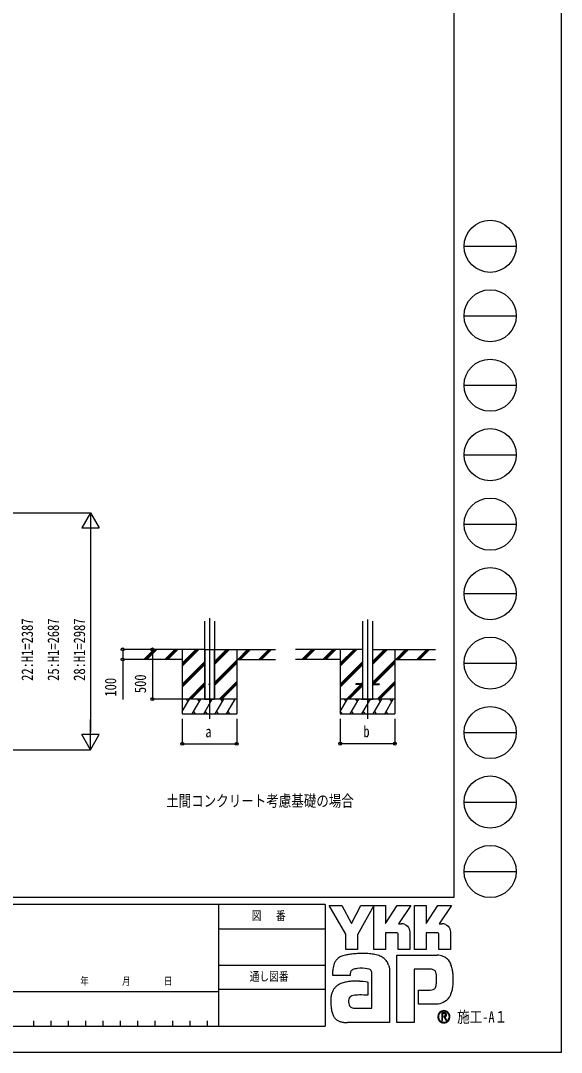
# Model space of a CAD drawing. Units: millimetres, scale not verified. Extents: x -14718 to 14718, y -10396 to 10396.
# Drawn here: x 9269 to 14718, y -10396 to 0 of the extents above; entities that cross this region are included whole.
import ezdxf
from ezdxf.enums import TextEntityAlignment as Align

# ---------------------------------------------------------------- set-up
doc = ezdxf.new("R2010")
doc.units = ezdxf.units.MM
doc.header["$LTSCALE"] = 50
for name, color, linetype in [('0-2_USER1', 3, 'Continuous'), ('0-3_YKK_12', 2, 'Continuous'), ('0-4_YKK_A1', 4, 'Continuous'), ('0-5_YKK_D', 6, 'Continuous'), ('0-6_YKK_ZWAK', 7, 'Continuous')]:
    doc.layers.add(name, color=color, linetype=linetype)
doc.styles.add('ＭＳ ゴシック', font='')
doc.styles.get('ＭＳ ゴシック').set_extended_font_data('MS Gothic')

msp = doc.modelspace()

# ---------------------------------------------------------------- linework, layer by layer
at = {"layer": '0-3_YKK_12'}
for p, q in [((11171.95, -6022.45), (11171.95, -7036.3)), ((12764.36, -6033.1), (12764.36, -7036.3))]:
    msp.add_line(p, q, dxfattribs=at)
at = {"layer": '0-4_YKK_A1'}
for p, q in [((11121.95, -6051.95), (11121.95, -6836.3)), ((11221.95, -6051.95), (11221.95, -6836.3)), ((11221.95, -6051.95), (11221.95, -6836.3)), ((12713.96, -6050.95), (12713.96, -6336.3)), ((12714.36, -6050.95), (12714.36, -6836.3)), ((12814.36, -6050.95), (12814.36, -6836.3)), ((12815.96, -6050.95), (12815.96, -6336.3)), ((11121.95, -6336.3), (10446, -6336.3)), ((10512.69, -6434.9), (10611.28, -6336.3)), ((10525.42, -6436.3), (10625.43, -6336.3)), ((10539.57, -6436.3), (10639.57, -6336.3)), ((10724.82, -6434.9), (10823.42, -6336.3)), ((10737.56, -6436.3), (10837.56, -6336.3)), ((10751.7, -6436.3), (10851.7, -6336.3)), ((10896.95, -6336.3), (10896.95, -6986.3)), ((10896.95, -6503.18), (11063.83, -6336.3)), ((10896.95, -6489.04), (11049.69, -6336.3)), ((10896.95, -6474.9), (11035.55, -6336.3)), ((11121.95, -6336.3), (11221.95, -6336.3)), ((11124.45, -6336.3), (11124.45, -6836.3)), ((11125.95, -6336.3), (11125.95, -6836.3)), ((11217.95, -6336.3), (11217.95, -6836.3)), ((11219.45, -6336.3), (11219.45, -6836.3)), ((11221.95, -6486.55), (11372.2, -6336.3)), ((11221.95, -6472.41), (11358.06, -6336.3)), ((11221.95, -6458.26), (11343.91, -6336.3)), ((11221.95, -6336.3), (11837.57, -6336.3)), ((11446.95, -6336.3), (11446.95, -6986.3)), ((11456.05, -6436.3), (11556.05, -6336.3)), ((11470.19, -6436.3), (11570.19, -6336.3)), ((11484.33, -6436.3), (11584.33, -6336.3)), ((11668.18, -6436.3), (11768.18, -6336.3)), ((11682.32, -6436.3), (11782.32, -6336.3)), ((11696.46, -6436.3), (11796.46, -6336.3)), ((12713.55, -6336.3), (12038.41, -6336.3)), ((12105.1, -6434.9), (12203.7, -6336.3)), ((12117.84, -6436.3), (12217.84, -6336.3)), ((12131.98, -6436.3), (12231.98, -6336.3)), ((12317.23, -6434.9), (12415.83, -6336.3)), ((12329.97, -6436.3), (12429.97, -6336.3)), ((12344.11, -6436.3), (12444.11, -6336.3)), ((12489.36, -6336.3), (12489.36, -6986.3)), ((12489.36, -6503.18), (12656.25, -6336.3)), ((12489.36, -6489.04), (12642.1, -6336.3)), ((12489.36, -6474.9), (12627.96, -6336.3)), ((12713.06, -6336.3), (12713.66, -6336.3)), ((12814.36, -6486.55), (12964.61, -6336.3)), ((12814.36, -6472.41), (12950.47, -6336.3)), ((12814.36, -6458.26), (12936.33, -6336.3)), ((12814.36, -6336.3), (12814.46, -6336.3)), ((12814.46, -6336.3), (12814.76, -6336.3)), ((12815.17, -6336.3), (13447.57, -6336.3)), ((12815.66, -6336.3), (12815.96, -6336.3)), ((13039.36, -6336.3), (13039.36, -6986.3)), ((13048.46, -6436.3), (13148.46, -6336.3)), ((13062.6, -6436.3), (13162.6, -6336.3)), ((13076.74, -6436.3), (13176.75, -6336.3)), ((13260.59, -6436.3), (13360.59, -6336.3)), ((13274.73, -6436.3), (13374.74, -6336.3)), ((13288.88, -6436.3), (13388.88, -6336.3)), ((10896.95, -6436.3), (10446, -6436.3)), ((11221.95, -6670.39), (11446.95, -6445.4)), ((11446.95, -6436.3), (11837.57, -6436.3)), ((12489.36, -6436.3), (12038.41, -6436.3)), ((12814.36, -6670.39), (13039.36, -6445.4)), ((13039.36, -6436.3), (13447.57, -6436.3)), ((10896.95, -6687.03), (11121.95, -6462.03)), ((10896.95, -6701.17), (11121.95, -6476.17)), ((10896.95, -6715.31), (11121.95, -6490.31)), ((11221.95, -6684.54), (11446.95, -6459.54)), ((11221.95, -6698.68), (11446.95, -6473.68)), ((12489.36, -6687.03), (12714.36, -6462.03)), ((12489.36, -6701.17), (12714.36, -6476.17)), ((12489.36, -6715.31), (12714.36, -6490.31)), ((12817.1, -6681.8), (13039.36, -6459.54)), ((12831.24, -6681.8), (13039.36, -6473.68)), ((10959.81, -6836.3), (11121.95, -6674.16)), ((10973.95, -6836.3), (11121.95, -6688.3)), ((10988.09, -6836.3), (11121.95, -6702.44)), ((11268.17, -6836.3), (11446.95, -6657.53)), ((11282.32, -6836.3), (11446.95, -6671.67)), ((11296.46, -6836.3), (11446.95, -6685.81)), ((12552.22, -6836.3), (12697.72, -6690.8)), ((12566.36, -6836.3), (12711.87, -6690.8)), ((12580.51, -6836.3), (12714.36, -6702.44)), ((12714.36, -6681.8), (12646.86, -6681.8)), ((12646.86, -6681.8), (12646.86, -6690.8)), ((12714.36, -6690.8), (12646.86, -6690.8)), ((12706.72, -6681.8), (12714.36, -6674.16)), ((12706.72, -6681.8), (12714.36, -6674.16)), ((12814.36, -6681.8), (12881.86, -6681.8)), ((12814.36, -6698.68), (12822.24, -6690.8)), ((12814.36, -6698.68), (12822.24, -6690.8)), ((12814.36, -6690.8), (12881.86, -6690.8)), ((12860.59, -6836.3), (13039.36, -6657.53)), ((12874.73, -6836.3), (13039.36, -6671.67)), ((12881.86, -6681.8), (12881.86, -6690.8)), ((12888.87, -6836.3), (13039.36, -6685.81)), ((11446.95, -6836.3), (10896.95, -6836.3)), ((10896.95, -6961.75), (10969.38, -6836.3)), ((10954.38, -6862.28), (10939.38, -6836.3)), ((10998.25, -6986.3), (11084.85, -6836.3)), ((11069.85, -6862.28), (11054.85, -6836.3)), ((11113.72, -6986.3), (11200.32, -6836.3)), ((11185.32, -6862.28), (11170.32, -6836.3)), ((11229.19, -6986.3), (11315.79, -6836.3)), ((11300.79, -6862.28), (11285.79, -6836.3)), ((11344.66, -6986.3), (11431.26, -6836.3)), ((13039.36, -6836.3), (12489.36, -6836.3)), ((12489.36, -6961.75), (12561.79, -6836.3)), ((12546.79, -6862.28), (12531.79, -6836.3)), ((12590.66, -6986.3), (12677.26, -6836.3)), ((12662.26, -6862.28), (12647.26, -6836.3)), ((12703.46, -6836.3), (12825.26, -6836.3)), ((12706.13, -6986.3), (12792.73, -6836.3)), ((12777.73, -6862.28), (12762.73, -6836.3)), ((12821.6, -6986.3), (12908.2, -6836.3)), ((12893.2, -6862.28), (12878.2, -6836.3)), ((12937.07, -6986.3), (13023.67, -6836.3)), ((13008.67, -6862.28), (12993.67, -6836.3)), ((11013.24, -6960.32), (11028.24, -6986.3)), ((11128.71, -6960.32), (11143.71, -6986.3)), ((11244.19, -6960.32), (11259.19, -6986.3)), ((11359.66, -6960.32), (11374.65, -6986.3)), ((12490.19, -6960.32), (12505.19, -6986.3)), ((12605.66, -6960.32), (12620.66, -6986.3)), ((12721.13, -6960.32), (12736.13, -6986.3)), ((12836.6, -6960.32), (12851.6, -6986.3)), ((12952.07, -6960.32), (12967.07, -6986.3)), ((10896.95, -6986.3), (11446.95, -6986.3)), ((12489.36, -6986.3), (13039.36, -6986.3))]:
    msp.add_line(p, q, dxfattribs=at)
for points in [[(11121.95, -6051.95), (11121.95, -6836.3), (11221.95, -6836.3)], [(12712.76, -6050.95), (12712.76, -6336.3), (12713.06, -6336.3)], [(12814.76, -6050.95), (12814.76, -6336.3), (12815.06, -6336.3), (12815.66, -6336.3)], [(12713.66, -6336.3), (12713.96, -6336.3), (12714.26, -6336.3), (12714.36, -6336.3)]]:
    msp.add_lwpolyline(points, dxfattribs=at)
msp.add_circle((11171.95, -6686.3), 5, dxfattribs=at)
at = {"layer": '0-5_YKK_D'}
for p, q in [((7834.04, -4959.3), (9973.57, -4959.3)), ((9972.57, -4959.3), (9885.07, -5110.85)), ((9972.57, -4959.3), (10060.07, -5110.85)), ((9972.57, -4959.3), (9972.57, -5262.41)), ((9885.07, -5110.85), (10060.07, -5110.85)), ((9972.57, -5134.3), (9972.57, -7171.3)), ((10445, -6336.3), (10295.95, -6336.3)), ((10596.95, -6336.3), (10596.95, -6836.3)), ((10445, -6436.3), (10295.95, -6436.3)), ((10895.95, -6836.3), (10595.95, -6836.3)), ((9972.57, -7346.3), (9972.57, -7043.19)), ((10896.95, -7036.3), (10896.95, -7287.3)), ((11446.95, -7036.3), (11446.95, -7287.3)), ((12489.36, -7036.3), (12489.36, -7286.3)), ((13039.36, -7036.3), (13039.36, -7286.3)), ((9972.57, -7346.3), (9885.07, -7194.75)), ((10060.07, -7194.75), (9885.07, -7194.75)), ((9972.57, -7346.3), (10060.07, -7194.75)), ((8575.99, -7346.3), (9973.57, -7346.3)), ((10896.95, -7286.3), (11446.95, -7286.3)), ((12489.36, -7285.3), (13039.36, -7285.3))]:
    msp.add_line(p, q, dxfattribs=at)
msp.add_lwpolyline([(10296.95, -6336.3), (10296.95, -6436.3), (10296.95, -6841.4)], dxfattribs=at)
for centre, radius in [((10296.95, -6336.3), 14.88), ((10596.95, -6336.3), 14.88), ((10296.95, -6436.3), 14.88), ((10596.95, -6836.3), 14.88), ((10896.95, -7286.3), 14.88), ((11446.95, -7286.3), 14.88), ((12489.36, -7285.3), 14.88), ((13039.36, -7285.3), 14.88), ((14715.1, -10393.8), 2.4)]:
    msp.add_circle(centre, radius, dxfattribs=at)
at = {"layer": '0-6_YKK_ZWAK'}
for p, q in [((13632.57, 9713.7), (13632.57, -8836.3)), ((13737.57, -2273.8), (14262.57, -2273.8)), ((13737.57, -2973.8), (14262.57, -2973.8)), ((13737.57, -3673.8), (14262.57, -3673.8)), ((13737.57, -4373.8), (14262.57, -4373.8)), ((13737.57, -5073.8), (14262.57, -5073.8)), ((13737.57, -5773.8), (14262.57, -5773.8)), ((13737.57, -6473.8), (14262.57, -6473.8)), ((13737.57, -7173.8), (14262.57, -7173.8)), ((13737.57, -7873.8), (14262.57, -7873.8)), ((13737.57, -8573.8), (14262.57, -8573.8)), ((13632.57, -8836.3), (-13667.43, -8836.3)), ((11261.32, -8906.3), (7647.57, -8906.3)), ((11261.32, -8906.3), (11261.32, -10131.3)), ((12337.57, -8906.3), (11261.32, -8906.3)), ((12337.57, -8906.3), (12337.57, -10131.3)), ((11261.32, -9151.3), (12337.57, -9151.3)), ((11261.32, -9518.8), (12337.57, -9518.8)), ((12337.57, -9763.8), (11261.32, -9763.8)), ((7647.57, -9781.3), (11261.32, -9781.3)), ((9397.57, -10078.8), (9397.57, -10131.3)), ((9572.57, -10078.8), (9572.57, -10131.3)), ((9747.57, -10078.8), (9747.57, -10131.3)), ((9922.57, -10078.8), (9922.57, -10131.3)), ((10097.57, -10078.8), (10097.57, -10131.3)), ((10272.57, -10078.8), (10272.57, -10131.3)), ((10447.57, -10078.8), (10447.57, -10131.3)), ((10622.57, -10078.8), (10622.57, -10131.3)), ((10797.57, -10078.8), (10797.57, -10131.3)), ((10972.57, -10078.8), (10972.57, -10131.3)), ((11147.57, -10078.8), (11147.57, -10131.3)), ((7647.57, -10131.3), (11261.32, -10131.3)), ((11261.32, -10131.3), (12337.57, -10131.3)), ((13533.36, -10092.73), (13533.36, -10092.73))]:
    msp.add_line(p, q, dxfattribs=at)
for points in [[(-14717.5, -10393.8), (14717.5, -10393.8), (14717.5, 10396.2), (-14717.5, 10396.2)], [(12376.07, -8916.8), (12504.91, -8916.8), (12601.65, -9099.15), (12698.14, -8916.8), (12827.07, -8916.8), (12661.85, -9210.77), (12661.85, -9358.27), (12544.34, -9358.27), (12544.34, -9206.8)]]:
    msp.add_lwpolyline(points, close=True, dxfattribs=at)
for points in [[(13056.91, -9191.93), (12945.69, -9191.93), (12945.69, -9358.14), (12827.2, -9358.14), (12827.2, -8916.8), (12945.69, -8916.8), (12945.69, -9097.35), (13062.24, -8916.8), (13201.44, -8916.8), (13076.56, -9099.54), (13080.98, -9099.54), (13085.87, -9099.54), (13090.88, -9099.54), (13095.71, -9099.54), (13100.03, -9099.54), (13103.51, -9099.54), (13105.84, -9099.54), (13106.68, -9099.54)], [(13466.29, -9191.93), (13355.19, -9191.93), (13355.19, -9358.27), (13236.64, -9358.27), (13236.64, -8916.8), (13355.19, -8916.8), (13355.19, -9097.35), (13471.61, -8916.8), (13610.81, -8916.8), (13485.93, -9099.54), (13490.4, -9099.54), (13495.31, -9099.54), (13500.33, -9099.54), (13505.15, -9099.54), (13509.45, -9099.54), (13512.91, -9099.54), (13515.22, -9099.54), (13516.06, -9099.54)], [(13140.77, -9106.55), (13154.92, -9114.63), (13166.9, -9125.17), (13176.54, -9137.72), (13183.64, -9151.82), (13188.04, -9167.04), (13189.54, -9182.92), (13189.54, -9358.56), (13073.94, -9358.56), (13073.94, -9208.73)], [(13550.19, -9106.55), (13564.38, -9114.63), (13576.41, -9125.17), (13586.09, -9137.72), (13593.24, -9151.82), (13597.66, -9167.04), (13599.18, -9182.92), (13599.18, -9358.27), (13483.31, -9358.27), (13483.31, -9208.73)], [(13401.04, -9559.07), (13234.18, -9559.07), (13234.18, -10096.3), (13059.31, -10096.3), (13059.31, -9416.57), (13465.73, -9416.57)], [(12616.79, -9561.89), (12608.65, -9566.47), (12602.31, -9572.06), (12597.51, -9578.59), (12594.02, -9585.98), (12591.62, -9594.16), (12590.06, -9603.04), (12589.12, -9612.56), (12588.55, -9622.64), (12413.61, -9623.06), (12414.12, -9599.13), (12415.09, -9572.25)], [(12976.98, -9515.88), (12981.95, -9535.96), (12984.76, -9557.45), (12985.65, -9580.35), (12985.65, -10096.3), (12563.43, -10096.3)], [(12683.81, -9678.15), (12716.93, -9680.33), (12742.96, -9683.25), (12759.99, -9685.98), (12766.09, -9687.61), (12766.09, -9821.45), (12746.73, -9819.41), (12725.5, -9818.26), (12703.76, -9817.82), (12682.9, -9817.88), (12664.29, -9818.27), (12649.29, -9818.78), (12639.29, -9819.23), (12635.65, -9819.42), (12620.52, -9822.19), (12607.47, -9826.52), (12596.51, -9832.44), (12587.63, -9839.99), (12580.84, -9849.19), (12576.14, -9860.07), (12573.53, -9872.65), (12573, -9886.97), (12574.67, -9902.71), (12578.01, -9915.73), (12582.82, -9926.26), (12588.89, -9934.56), (12596.01, -9940.88), (12603.97, -9945.47), (12612.56, -9948.57), (12621.56, -9950.43), (12807.42, -9950.43), (12807.42, -9606.56), (12807.47, -9599.74), (12807.12, -9593.08), (12806.24, -9586.65), (12804.75, -9580.56), (12802.52, -9574.89), (12799.45, -9569.72), (12795.43, -9565.14), (12790.36, -9561.24)], [(12790.36, -9561.24), (12779.46, -9556.96), (12762.03, -9553.33), (12739.79, -9550.66), (12714.48, -9549.23), (12687.79, -9549.34), (12661.47, -9551.29)], [(13575.5, -9464.59), (13586.9, -9478.99), (13595.45, -9492.93), (13601.41, -9505.55)], [(13460.39, -9662.29), (13460.17, -9640.01), (13459.11, -9619.94), (13456.6, -9602.32), (13452.03, -9587.37)], [(13560.97, -9872.2), (13544.82, -9884.75), (13528.01, -9894.62), (13510.64, -9901.98), (13492.85, -9907.02), (13474.77, -9909.91), (13456.52, -9910.83), (13276.76, -9910.83), (13276.76, -9769.62), (13378.13, -9769.62), (13396.82, -9769.36), (13413.25, -9767.77), (13427.35, -9763.63)], [(13561.12, -10017.89), (13561.04, -10015.84), (13560.78, -10013.86), (13560.36, -10011.97), (13559.77, -10010.16), (13559.01, -10008.44), (13558.09, -10006.83), (13557.02, -10005.33), (13555.78, -10003.94), (13554.16, -10002.51), (13552.36, -10001.26), (13550.39, -10000.2), (13548.26, -9999.32), (13545.97, -9998.64), (13543.54, -9998.15), (13540.97, -9997.85), (13538.27, -9997.75), (13511.74, -9997.75), (13511.74, -10075.79), (13519.76, -10075.79), (13519.76, -10005.71), (13538.27, -10005.71), (13540.18, -10005.77), (13541.98, -10005.96), (13543.66, -10006.27), (13545.22, -10006.7), (13546.65, -10007.25), (13547.95, -10007.91), (13549.11, -10008.69), (13550.13, -10009.58)], [(13553.26, -10017.89), (13552.77, -10021.64), (13551.43, -10024.6), (13549.41, -10026.85), (13546.91, -10028.49), (13544.1, -10029.6), (13541.17, -10030.29), (13538.29, -10030.64), (13535.65, -10030.73), (13528.71, -10030.73), (13532.21, -10036.69), (13555.13, -10076.05), (13564.3, -10076.05), (13542.2, -10038.17), (13544.27, -10037.76), (13546.24, -10037.23), (13548.12, -10036.6), (13549.88, -10035.86), (13551.54, -10035.01), (13553.08, -10034.05), (13554.49, -10032.99), (13555.78, -10031.81)]]:
    msp.add_lwpolyline(points, dxfattribs=at)
for centre in [(14000.07, -2273.8), (14000.07, -2973.8), (14000.07, -3673.8), (14000.07, -4373.8), (14000.07, -5073.8), (14000.07, -5773.8), (14000.07, -6473.8), (14000.07, -7173.8), (14000.07, -7873.8), (14000.07, -8573.8)]:
    msp.add_circle(centre, 262.5, dxfattribs=at)
for centre, radius, start, end in [((13106.86, -9186.96), 87.42, 78.26798, 90.11215), ((13108.11, -9180.6), 80.94, 66.19963, 78.22058), ((13516.23, -9187.12), 87.58, 78.27851, 90.10826), ((13517.43, -9180.98), 81.32, 66.2483, 78.23226), ((13057.53, -9208.33), 16.41, 358.57817, 92.1683), ((13466.98, -9208.25), 16.33, 358.29941, 92.43455), ((12547.26, -9546.83), 126.64, 122.60463, 137.83438), ((12564, -9573.91), 158.47, 108.37421, 122.42809), ((12590.52, -9668.22), 256.38, 100.93159, 107.35499), ((12677.19, -10088.66), 685.64, 97.86054, 101.37938), ((12717.87, -10371.33), 971.23, 94.90201, 97.9576), ((12720.64, -10393.96), 994, 91.6169, 94.94971), ((12716.79, -10233.01), 833.01, 87.51794, 91.66439), ((12727.61, -10001.02), 600.77, 81.92631, 87.59083), ((12759.56, -9782.11), 379.54, 73.67137, 82.05943), ((12806.94, -9623.51), 214.03, 60.60528, 73.9085), ((12826.34, -9584.83), 170.81, 52.17347, 59.90542), ((12843.69, -9562.37), 142.43, 43.55042, 52.14561), ((13459.09, -9603.55), 187.09, 78.73198, 87.96551), ((13464.58, -9575.49), 158.51, 69.03034, 78.69541), ((13469.69, -9561.85), 143.94, 59.39484, 68.9885), ((13472.06, -9557.7), 139.16, 50.3012, 59.3616), ((13471.19, -9558.68), 140.47, 42.05209, 50.28551), ((12732.32, -9590.4), 317.75, 171.55622, 176.72493), ((12624.64, -9574.33), 208.88, 163.48385, 171.57982), ((12570.62, -9558.31), 152.53, 152.2125, 163.4865), ((12547.28, -9546.24), 126.25, 138.03852, 152.12015), ((12662.97, -9671.5), 118.94, 102.4979, 112.84632), ((12685.98, -9770.78), 220.85, 96.37207, 102.75341), ((12853.25, -9553.13), 129.14, 34.48659, 43.50182), ((12853.31, -9552.93), 128.97, 25.58915, 34.43128), ((12841.84, -9558.31), 141.65, 17.43089, 25.54591), ((13402, -9644.84), 85.77, 77.94572, 90.63794), ((13409.45, -9609.86), 50.01, 60.20991, 77.92418), ((13401.82, -9598.64), 220.22, 14.76267, 25.00486), ((13266.76, -9635.45), 360.21, 7.9139, 14.95041), ((13414.28, -9600.77), 39.72, 39.8078, 59.75378), ((13407.49, -9605.96), 48.26, 22.65544, 39.38165), ((13062.71, -9664.32), 397.69, 355.2339, 0.29193), ((13131.85, -9655.07), 496.54, 2.54376, 8.01251), ((13054.52, -9659.14), 573.97, 357.76419, 2.60674), ((12547.25, -9843.14), 148.92, 142.04688, 153.80771), ((12542.16, -9839.5), 142.67, 130.60221, 141.94427), ((12550.56, -9849.6), 155.81, 120.60724, 130.53081), ((12567.15, -9877.81), 188.53, 112.58838, 120.58162), ((12589.48, -9931.45), 246.63, 106.61303, 112.59024), ((12624.58, -10049.45), 369.75, 99.87193, 106.59825), ((12644.25, -10160.25), 482.28, 94.78469, 99.91711), ((12653.83, -10270.5), 592.94, 90.80099, 94.81812), ((12655.28, -10352.59), 675.05, 87.57779, 90.82714), ((13411.02, -9726.8), 40.29, 293.91672, 314.09376), ((13405.52, -9721.95), 47.6, 314.78099, 333.92928), ((13370.17, -9704.78), 86.9, 334.00676, 347.34989), ((13273.74, -9682.45), 185.88, 347.14308, 355.40008), ((13346.92, -9711.71), 276.41, 339.22498, 347.31457), ((13192.02, -9675.57), 435.46, 347.15166, 352.97565), ((13076.59, -9660.56), 551.86, 352.8937, 357.82206), ((12733.47, -9881), 340.51, 174.55588, 182.47272), ((12631.44, -9871.23), 238.02, 164.97537, 174.56739), ((12573.6, -9855.81), 178.16, 153.89178, 164.94341), ((13444.3, -9740.65), 175.83, 311.57033, 318.66243), ((13423.95, -9722.8), 202.9, 318.67367, 325.29112), ((13476.26, -9761.79), 137.72, 326.23251, 339.61931), ((12923.74, -9878.01), 530.77, 181.90948, 187.89042), ((12700.42, -9909.42), 305.25, 187.80471, 196.36971), ((13533.46, -10037.46), 61.74, 90.09157, 179.92363), ((13533.45, -10037.35), 61.63, 44.93442, 90.08536), ((12582.52, -9944.25), 182.31, 196.3102, 208.20993), ((12531.17, -9971.58), 124.15, 208.29777, 223.35561), ((12519.59, -9981.77), 108.73, 223.64205, 239.63663), ((12529.2, -9964.28), 128.68, 239.8785, 253.65355), ((13533.08, -10037.53), 61.37, 179.86065, 225.14399), ((13533.07, -10037.26), 54.9, 134.8007, 180.12175), ((13532.85, -10037.62), 54.68, 179.75513, 225.29722), ((13533.37, -10037.54), 61.57, 224.94536, 269.98445), ((13533.23, -10036.95), 54.8, 89.86602, 135.149), ((13533.25, -10038.11), 54.62, 224.62822, 270.10973), ((13533.47, -10037.37), 55.21, 45.03108, 90.11509), ((13533.27, -10037.29), 55.44, 270.09072, 359.90926), ((13533.37, -10037.23), 61.88, 269.98802, 314.93777), ((13541.53, -10017.56), 11.73, 358.3894, 42.86139), ((13541.76, -10018.45), 19.37, 316.37674, 1.6565), ((13533.51, -10037.39), 55.2, 0.00643, 45.07115), ((13533.94, -10037.16), 61.15, 359.78949, 45.13288), ((13533.79, -10037.63), 61.3, 314.92572, 0.23508), ((12546.8, -9903.83), 191.64, 253.69102, 263.74909), ((12561.7, -9771.14), 325.16, 263.68487, 270.30455)]:
    msp.add_arc(centre, radius, start, end, dxfattribs=at)

# ---------------------------------------------------------------- texts
at = {"layer": '0-2_USER1', "style": 'ＭＳ ゴシック', "width": 0.8}
msp.add_text('土間コンクリート考慮基礎の場合', height=115.5, dxfattribs=at).set_placement((10735.5, -7954.3), align=Align.BOTTOM_LEFT)
at = {"layer": '0-5_YKK_D', "style": 'ＭＳ ゴシック', "width": 0.8}
for s, p in [('22:H1=2387', (9427.57, -6652.6)), ('25:H1=2687', (9690.07, -6652.6)), ('28:H1=2987', (9952.57, -6652.6)), ('100', (10266.95, -6811.4)), ('500', (10566.95, -6776.56))]:
    msp.add_text(s, height=115.5, rotation=90, dxfattribs=at).set_placement(p, align=Align.BOTTOM_LEFT)
for s, p in [('a', (11129.95, -7256.3)), ('b', (12722.36, -7255.3))]:
    msp.add_text(s, height=115.5, dxfattribs=at).set_placement(p, align=Align.BOTTOM_LEFT)
at = {"layer": '0-6_YKK_ZWAK', "style": 'ＭＳ ゴシック', "width": 0.8}
for s, height, p in [('図\u3000 番', 89.81, (11596.91, -9090.05)), ('年        月        日', 76.98, (9869.67, -9740.05)), ('通し図番', 89.81, (11577.31, -9702.55)), ('施工-A１', 115.5, (13667.57, -10131.3))]:
    msp.add_text(s, height=height, dxfattribs=at).set_placement(p, align=Align.BOTTOM_LEFT)

doc.saveas('drawing.dxf')
